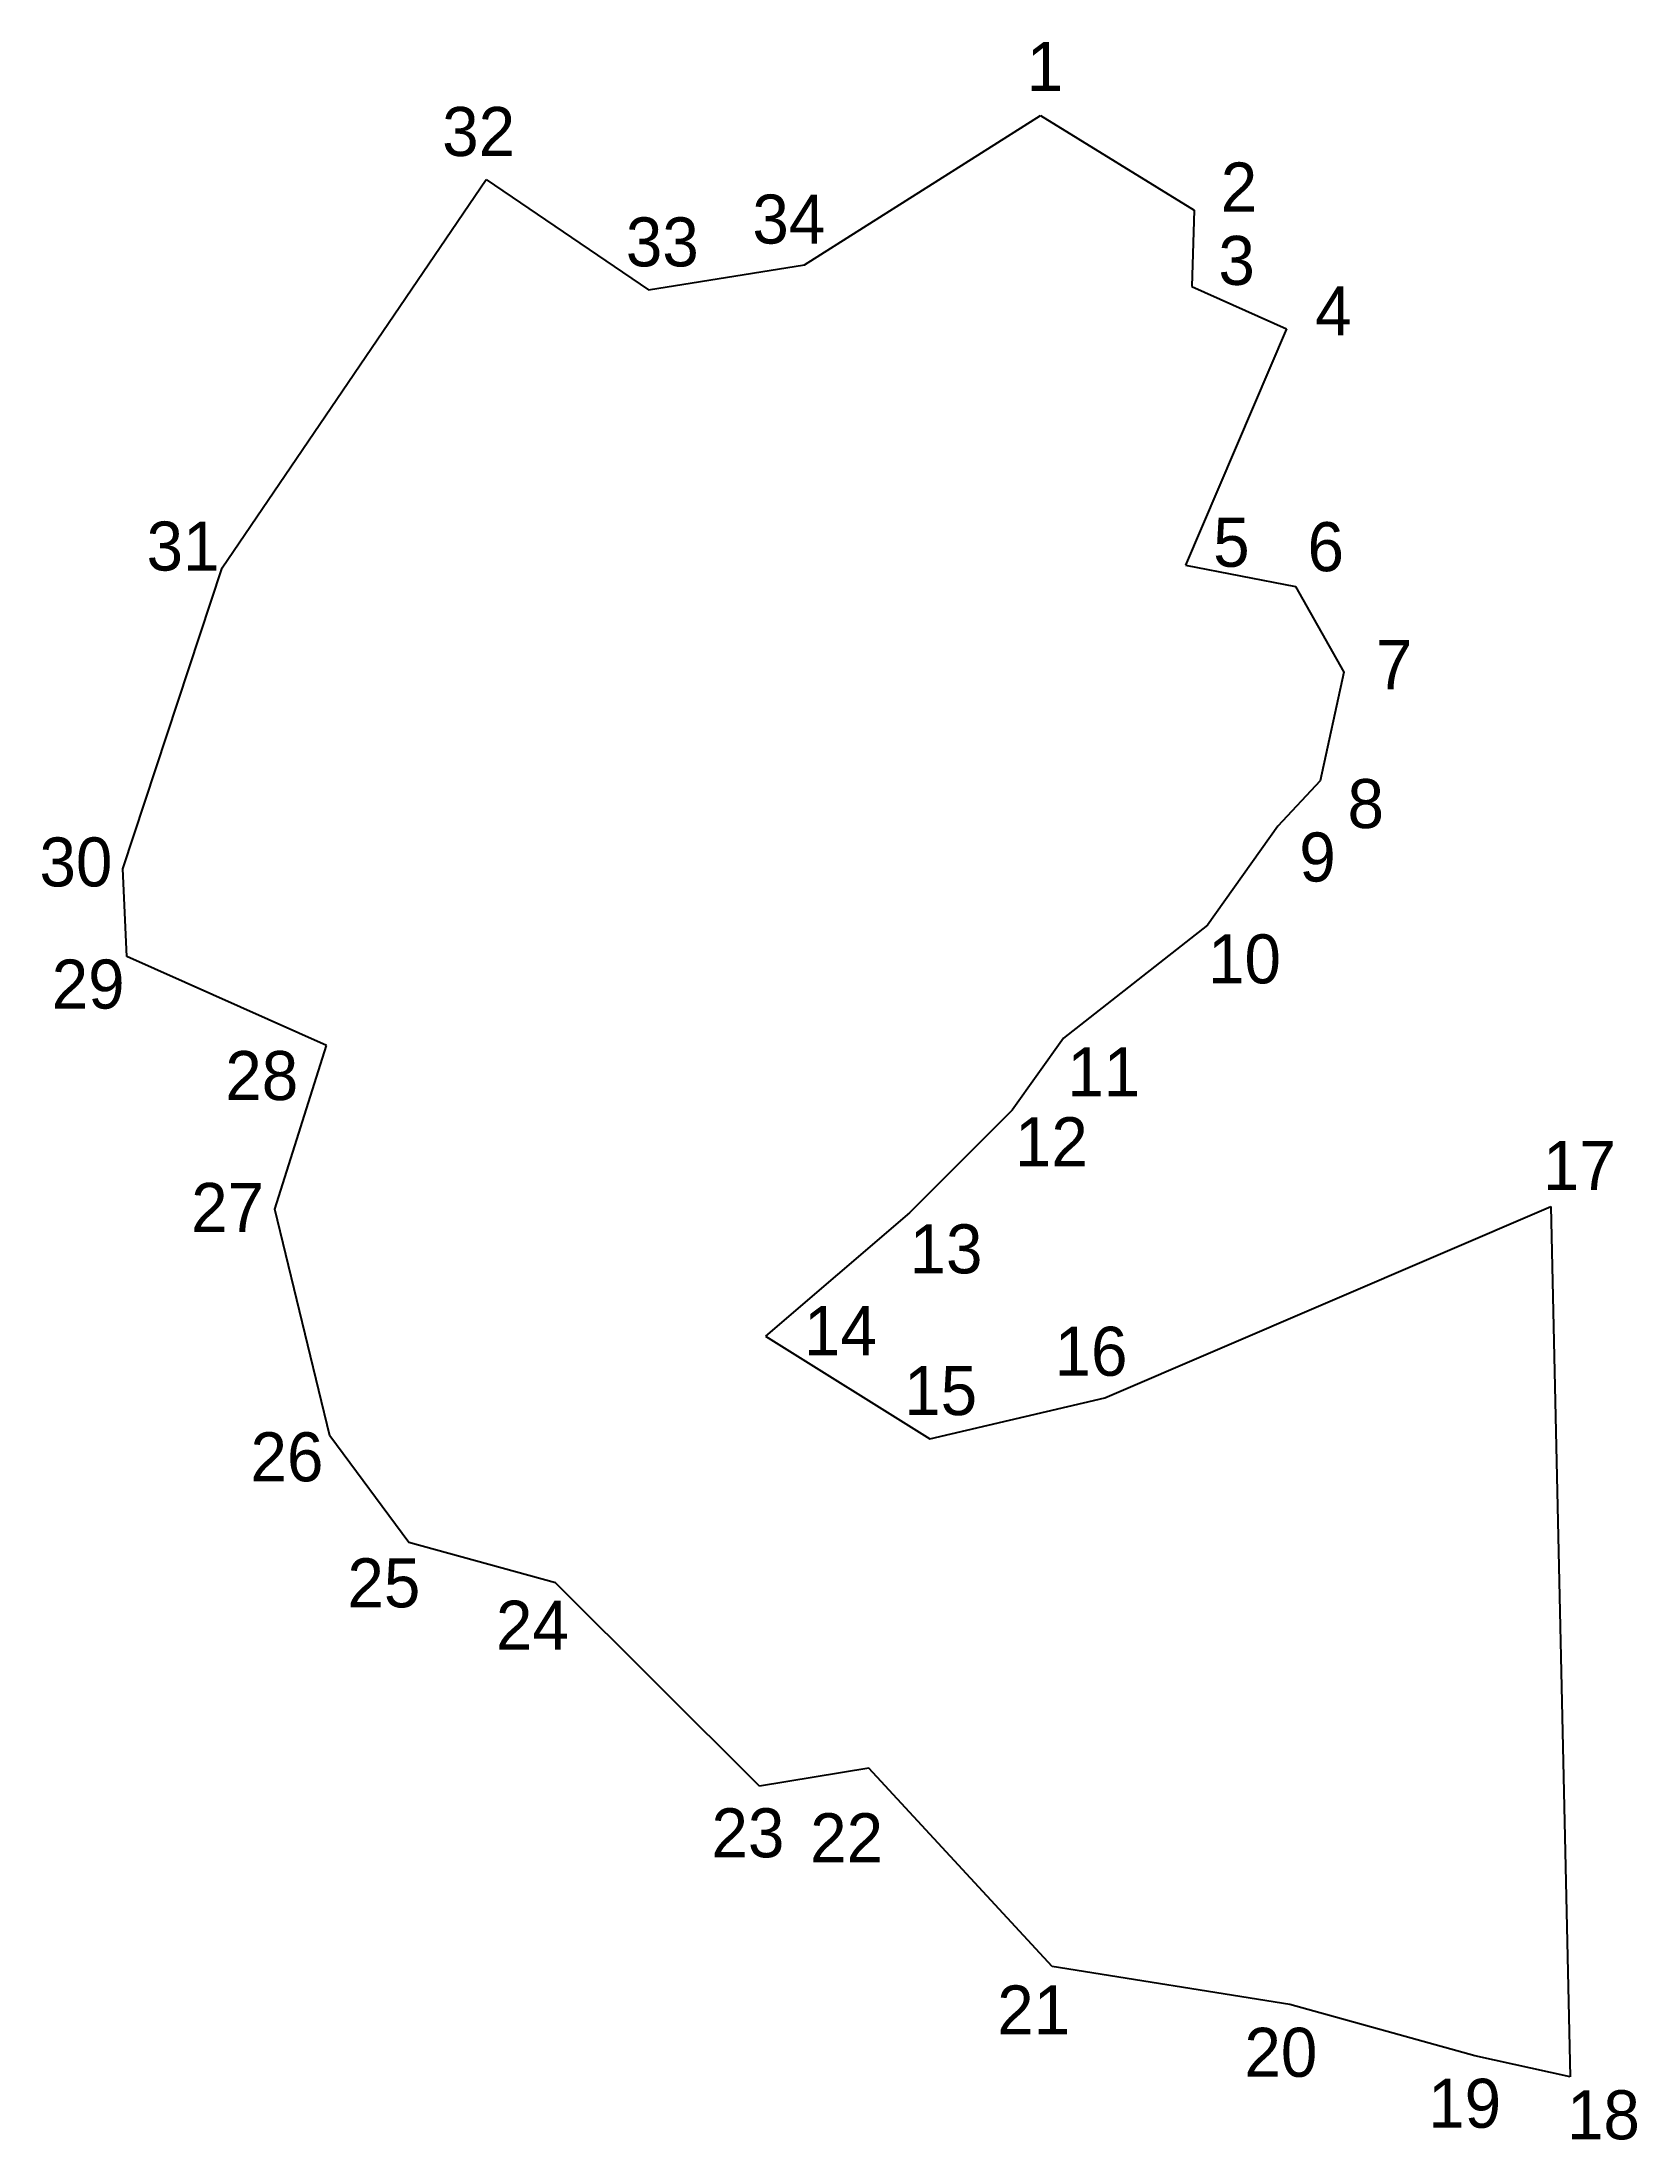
# Model space of a CAD drawing. Extents: x 550089 to 550244, y 1825495 to 1825699.
import ezdxf

# ---------------------------------------------------------------- set-up
doc = ezdxf.new("R2010")
doc.units = 0
doc.layers.add('CanhThua', color=7, linetype='Continuous')
doc.layers.add('SoHieuDinhThua', color=7, linetype='Continuous')

msp = doc.modelspace()

# ---------------------------------------------------------------- linework, layer by layer
at = {"layer": 'CanhThua'}
for p, q in [((550162.8, 1825677.21), (550185.76, 1825691.75)), ((550185.76, 1825691.75), (550200.7, 1825682.53)), ((550106.15, 1825647.76), (550131.81, 1825685.51)), ((550131.81, 1825685.51), (550147.61, 1825674.8)), ((550200.7, 1825682.53), (550200.49, 1825675.12)), ((550147.61, 1825674.8), (550162.8, 1825677.21)), ((550200.49, 1825675.12), (550209.68, 1825671)), ((550209.68, 1825671), (550199.87, 1825647.99)), ((550096.48, 1825618.48), (550106.15, 1825647.76)), ((550199.87, 1825647.99), (550210.57, 1825645.93)), ((550210.57, 1825645.93), (550215.27, 1825637.61)), ((550215.27, 1825637.61), (550212.96, 1825627.04)), ((550212.96, 1825627.04), (550208.84, 1825622.63)), ((550208.84, 1825622.63), (550202, 1825613)), ((550096.86, 1825609.94), (550096.48, 1825618.48)), ((550202, 1825613), (550188, 1825602)), ((550116.29, 1825601.29), (550096.86, 1825609.94)), ((550111.25, 1825585.36), (550116.29, 1825601.29)), ((550188, 1825602), (550183, 1825595)), ((550183, 1825595), (550173, 1825585)), ((550116.6, 1825563.29), (550111.25, 1825585.36)), ((550173, 1825585), (550159, 1825573)), ((550192, 1825567), (550235.41, 1825585.61)), ((550235.41, 1825585.61), (550237.27, 1825500.94)), ((550159, 1825573), (550175, 1825563)), ((550175, 1825563), (550192, 1825567)), ((550124.3, 1825552.94), (550116.6, 1825563.29)), ((550138.57, 1825549.01), (550124.3, 1825552.94)), ((550158.42, 1825529.23), (550138.57, 1825549.01)), ((550169.04, 1825530.97), (550158.42, 1825529.23)), ((550186.88, 1825511.67), (550169.04, 1825530.97)), ((550210, 1825508), (550186.88, 1825511.67)), ((550228, 1825503), (550210, 1825508)), ((550237.27, 1825500.94), (550228, 1825503))]:
    msp.add_line(p, q, dxfattribs=at)

# ---------------------------------------------------------------- texts
at = {"layer": 'SoHieuDinhThua'}
for s, p in [('1', (550184.4, 1825694.13)), ('32', (550127.54, 1825687.81)), ('2', (550203.29, 1825682.41)), ('34', (550157.72, 1825679.29)), ('33', (550145.41, 1825677.07)), ('3', (550203.06, 1825675.27)), ('4', (550212.48, 1825670.36)), ('31', (550098.78, 1825647.48)), ('5', (550202.55, 1825647.85)), ('6', (550211.73, 1825647.42)), ('7', (550218.38, 1825635.94)), ('8', (550215.62, 1825622.43)), ('30', (550088.36, 1825616.75)), ('9', (550210.93, 1825617.23)), ('10', (550202.05, 1825607.32)), ('29', (550089.55, 1825604.87)), ('28', (550106.44, 1825595.97)), ('11', (550188.36, 1825596.32)), ('12', (550183.26, 1825589.53)), ('17', (550234.63, 1825587.23)), ('27', (550103.12, 1825583.14)), ('13', (550173.01, 1825579.11)), ('14', (550162.73, 1825571.15)), ('16', (550187.12, 1825569.15)), ('15', (550172.49, 1825565.32)), ('26', (550108.89, 1825558.88)), ('25', (550118.32, 1825546.62)), ('24', (550132.77, 1825542.5)), ('23', (550153.74, 1825522.3)), ('22', (550163.34, 1825521.82)), ('21', (550181.54, 1825505.07)), ('20', (550205.59, 1825500.95)), ('19', (550223.47, 1825495.99)), ('18', (550236.97, 1825494.87))]:
    msp.add_text(s, height=4.77, dxfattribs=at).set_placement(p)

doc.saveas('drawing.dxf')
